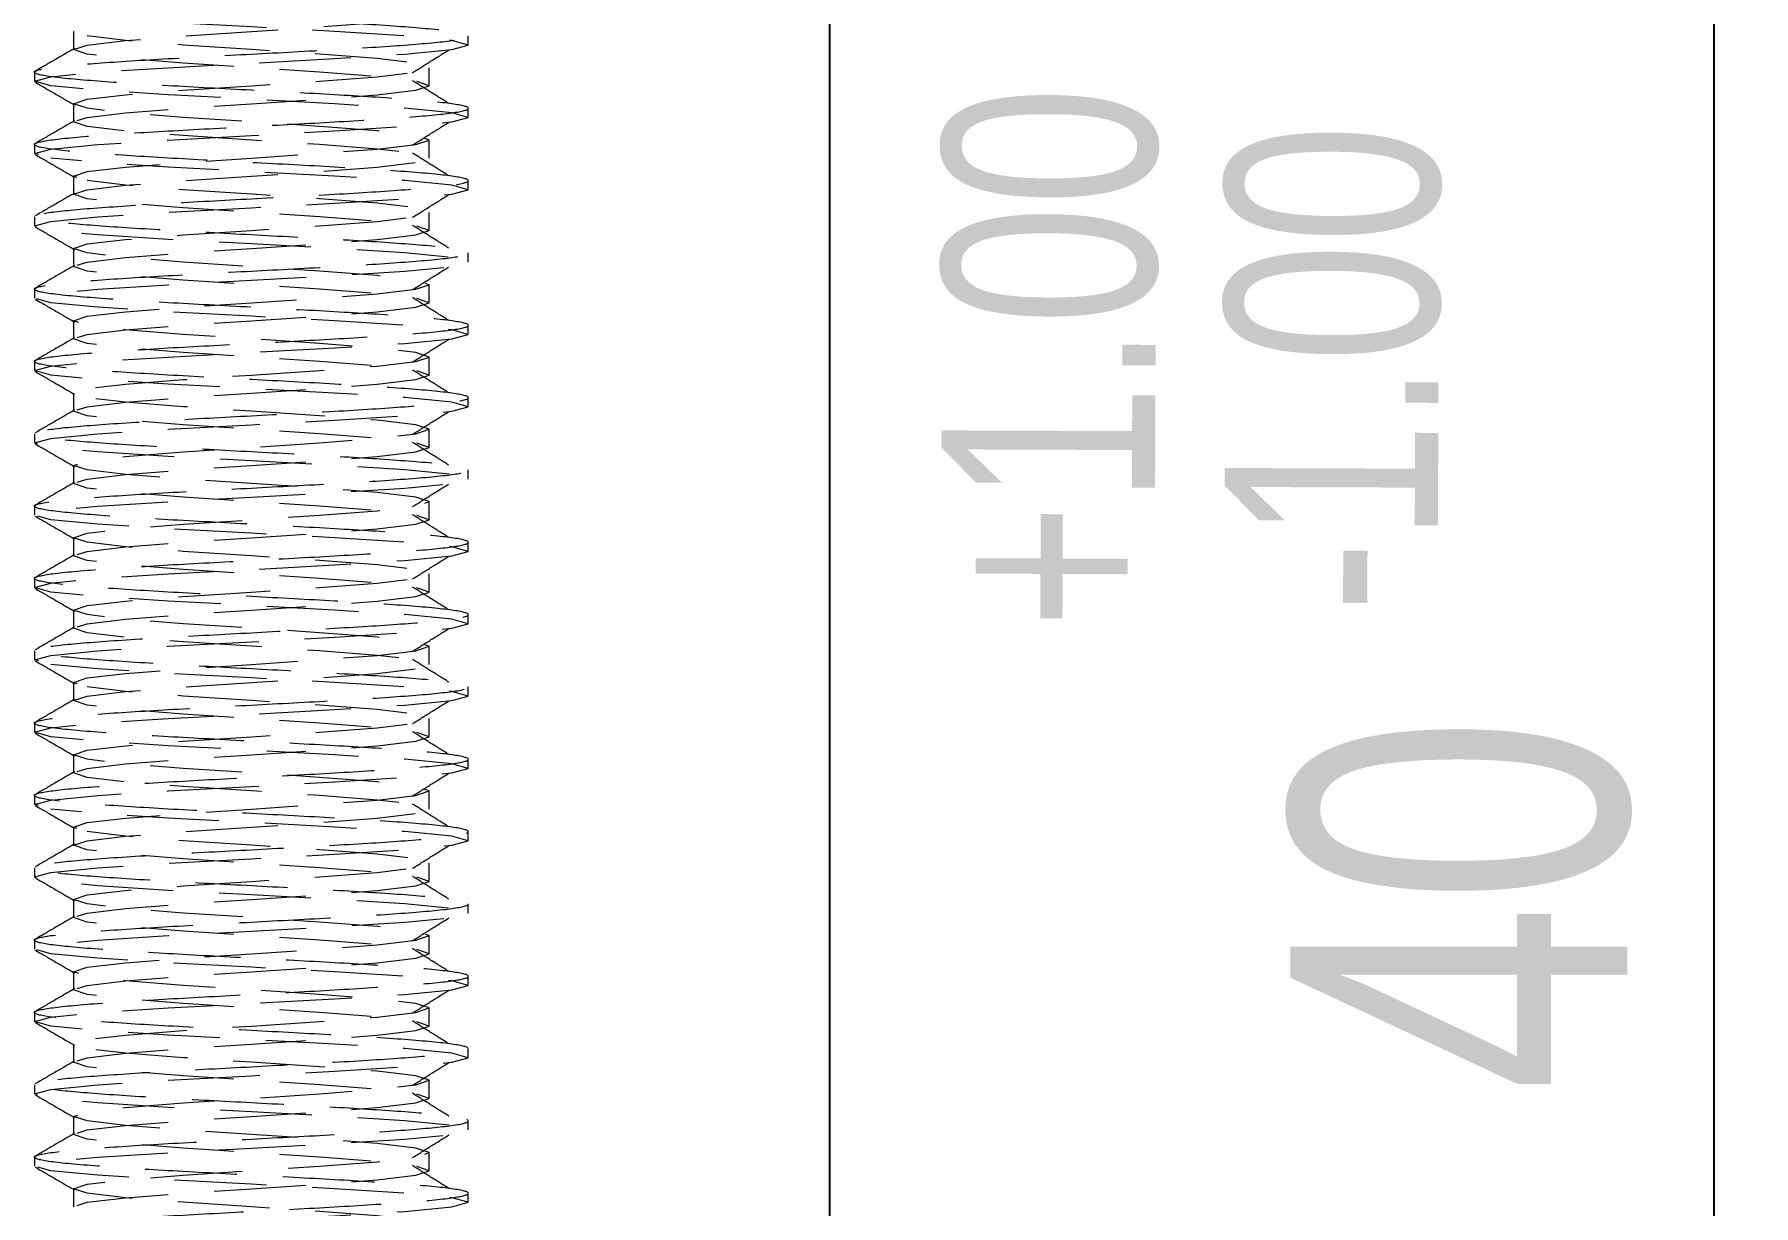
# Model space of a CAD drawing. Header units: millimetres. Extents: x 721 to 1262, y 393 to 775.
# Drawn here: x 801.47 to 825.24, y 637.15 to 653.35 of the extents above; entities that cross this region are included whole.
import ezdxf

# ---------------------------------------------------------------- set-up
doc = ezdxf.new("R2010")
doc.units = ezdxf.units.MM
doc.linetypes.add('HIDDEN', pattern=[1.905, 1.27, -0.635])
doc.styles.add('SLDTEXTSTYLE0', font='TXT', dxfattribs={"width": 0.75})
doc.dimstyles.new('SLDDIMSTYLE30', dxfattribs={"dimscale": 2.2, "dimtxt": 2.116667, "dimasz": 1.5, "dimexe": 0, "dimexo": 0.0625, "dimgap": 0.529167, "dimtad": 1, "dimdec": 0, "dimrnd": 1e-09, "dimzin": 12, "dimdsep": 46, "dimtxsty": 'SLDTEXTSTYLE0', "dimcen": 0.09, "dimadec": 0, "dimazin": 3, "dimtfac": 1, "dimtdec": 0, "dimtofl": 0, "dimtmove": 0, "dimatfit": 3, "dimfxl": 1, "dimfrac": 2, "dimtolj": 1, "dimtzin": 12, "dimarcsym": 0})

# ---------------------------------------------------------------- blocks, each defined once
blk = doc.blocks.new('*D20')
at = {"color": 0, "lineweight": -2, "transparency": 16777216}
for p, q in [((807.604, 661.324), (824.687, 661.324)), ((824.687, 658.024), (824.687, 624.624)), ((812.604, 621.324), (824.687, 621.324))]:
    blk.add_line(p, q, dxfattribs=at)
at = {"color": 0, "transparency": 16777216}
for points in [[(824.137, 658.024), (825.237, 658.024), (824.687, 661.324)], [(824.137, 624.624), (825.237, 624.624), (824.687, 621.324)]]:
    blk.add_solid(points, dxfattribs=at)
at = {"layer": 'Defpoints', "color": 0, "transparency": 16777216}
for p in [(807.466, 661.324), (812.466, 621.324), (824.687, 621.324)]:
    blk.add_point(p, dxfattribs=at)
at = {"color": 0, "transparency": 16777216, "insert": (821.194, 641.324), "char_height": 4.6567, "attachment_point": 5, "rotation": 90, "style": 'SLDTEXTSTYLE0'}
blk.add_mtext('\\A1;40', dxfattribs=at)

msp = doc.modelspace()

# ---------------------------------------------------------------- linework, layer by layer
at = {"color": 7, "linetype": 'Continuous', "lineweight": 25}
msp.add_line((812.466, 621.324), (812.466, 686.324), dxfattribs=at)
at = {"color": 7, "linetype": 'HIDDEN', "lineweight": 18}
for p, q in [((802.007, 653.386), (802.007, 653.136)), ((807.466, 653.199), (807.466, 653.324)), ((801.466, 652.824), (801.466, 652.699)), ((806.925, 652.636), (806.925, 652.886)), ((806.925, 652.636), (806.925, 652.886)), ((802.007, 652.386), (802.007, 652.136)), ((807.466, 652.199), (807.466, 652.324)), ((801.466, 651.824), (801.466, 651.699)), ((806.925, 651.636), (806.925, 651.886)), ((806.925, 651.636), (806.925, 651.886)), ((802.007, 651.386), (802.007, 651.136)), ((807.466, 651.199), (807.466, 651.324)), ((806.925, 650.636), (806.925, 650.886)), ((806.925, 650.636), (806.925, 650.886)), ((801.466, 650.824), (801.466, 650.699)), ((802.007, 650.386), (802.007, 650.136)), ((807.466, 650.199), (807.466, 650.324)), ((806.925, 649.636), (806.925, 649.886)), ((806.925, 649.636), (806.925, 649.886)), ((801.466, 649.824), (801.466, 649.699)), ((802.007, 649.386), (802.007, 649.136)), ((807.466, 649.199), (807.466, 649.324)), ((801.466, 648.824), (801.466, 648.699)), ((806.925, 648.636), (806.925, 648.886)), ((806.925, 648.636), (806.925, 648.886)), ((802.007, 648.386), (802.007, 648.136)), ((807.466, 648.199), (807.466, 648.324)), ((801.466, 647.824), (801.466, 647.699)), ((806.925, 647.636), (806.925, 647.886)), ((806.925, 647.636), (806.925, 647.886)), ((802.007, 647.386), (802.007, 647.136)), ((807.466, 647.199), (807.466, 647.324)), ((801.466, 646.824), (801.466, 646.699)), ((806.925, 646.636), (806.925, 646.886)), ((806.925, 646.636), (806.925, 646.886)), ((802.007, 646.386), (802.007, 646.136)), ((807.466, 646.199), (807.466, 646.324)), ((806.925, 645.636), (806.925, 645.886)), ((806.925, 645.636), (806.925, 645.886)), ((801.466, 645.824), (801.466, 645.699)), ((802.007, 645.386), (802.007, 645.136)), ((807.466, 645.199), (807.466, 645.324)), ((801.466, 644.824), (801.466, 644.699)), ((806.925, 644.636), (806.925, 644.886)), ((806.925, 644.636), (806.925, 644.886)), ((802.007, 644.386), (802.007, 644.136)), ((807.466, 644.199), (807.466, 644.324)), ((801.466, 643.824), (801.466, 643.699)), ((806.925, 643.636), (806.925, 643.886)), ((806.925, 643.636), (806.925, 643.886)), ((802.007, 643.386), (802.007, 643.136)), ((807.466, 643.199), (807.466, 643.324)), ((801.466, 642.824), (801.466, 642.699)), ((806.925, 642.636), (806.925, 642.886)), ((806.925, 642.636), (806.925, 642.886)), ((802.007, 642.386), (802.007, 642.136)), ((807.466, 642.199), (807.466, 642.324)), ((801.466, 641.824), (801.466, 641.699)), ((806.925, 641.636), (806.925, 641.886)), ((806.925, 641.636), (806.925, 641.886)), ((802.007, 641.386), (802.007, 641.136)), ((807.466, 641.199), (807.466, 641.324)), ((806.925, 640.636), (806.925, 640.886)), ((806.925, 640.636), (806.925, 640.886)), ((801.466, 640.824), (801.466, 640.699)), ((802.007, 640.386), (802.007, 640.136)), ((807.466, 640.199), (807.466, 640.324)), ((801.466, 639.824), (801.466, 639.699)), ((806.925, 639.636), (806.925, 639.886)), ((806.925, 639.636), (806.925, 639.886)), ((802.007, 639.386), (802.007, 639.136)), ((807.466, 639.199), (807.466, 639.324)), ((801.466, 638.824), (801.466, 638.699)), ((806.925, 638.636), (806.925, 638.886)), ((806.925, 638.636), (806.925, 638.886)), ((802.007, 638.386), (802.007, 638.136)), ((807.466, 638.199), (807.466, 638.324)), ((801.466, 637.824), (801.466, 637.699)), ((806.925, 637.636), (806.925, 637.886)), ((806.925, 637.636), (806.925, 637.886)), ((802.007, 637.386), (802.007, 637.136)), ((807.466, 637.199), (807.466, 637.324))]:
    msp.add_line(p, q, dxfattribs=at)
at = {"color": 7, "linetype": 'HIDDEN', "lineweight": 18, "flags": 128}
for points in [[(802.059, 652.154), (802.195, 652.199), (802.728, 652.261), (803.525, 652.324), (804.466, 652.386), (805.407, 652.449), (806.205, 652.511), (806.738, 652.574), (806.925, 652.636), (806.738, 652.699), (806.205, 652.761), (805.407, 652.824), (804.466, 652.886), (803.525, 652.949), (802.728, 653.011), (802.195, 653.074), (802.007, 653.136), (802.195, 653.199), (802.728, 653.261), (803.525, 653.324), (804.466, 653.386), (805.407, 653.449), (806.205, 653.511), (806.738, 653.574), (806.925, 653.636), (806.738, 653.699), (806.205, 653.761), (805.407, 653.824), (804.466, 653.886), (803.525, 653.949), (802.728, 654.011), (802.195, 654.074), (802.007, 654.136), (802.007, 654.136)], [(801.521, 651.684), (801.466, 651.699), (801.695, 651.761), (802.345, 651.824), (803.318, 651.886), (804.466, 651.949), (805.614, 652.011), (806.587, 652.074), (807.238, 652.136), (807.466, 652.199), (807.238, 652.261), (806.587, 652.324), (805.614, 652.386), (804.466, 652.449), (803.318, 652.511), (802.345, 652.574), (801.695, 652.636), (801.466, 652.699), (801.695, 652.761), (802.345, 652.824), (803.318, 652.886), (804.466, 652.949), (805.614, 653.011), (806.587, 653.074), (807.238, 653.136), (807.466, 653.199), (807.238, 653.261), (806.587, 653.324), (805.614, 653.386), (804.466, 653.449), (803.318, 653.511), (802.345, 653.574), (801.695, 653.636), (801.695, 653.636)], [(802.059, 651.369), (802.007, 651.386), (802.195, 651.449), (802.728, 651.511), (803.525, 651.574), (804.466, 651.636), (805.407, 651.699), (806.205, 651.761), (806.738, 651.824), (806.925, 651.886), (806.738, 651.949), (806.205, 652.011), (805.407, 652.074), (804.466, 652.136), (803.525, 652.199), (802.728, 652.261), (802.195, 652.324), (802.007, 652.386), (802.195, 652.449), (802.728, 652.511), (803.525, 652.574), (804.466, 652.636), (805.407, 652.699), (806.205, 652.761), (806.738, 652.824), (806.925, 652.886), (806.738, 652.949), (806.205, 653.011), (805.407, 653.074), (804.466, 653.136), (803.525, 653.199), (802.728, 653.261), (802.195, 653.324), (802.195, 653.324)], [(802.059, 650.154), (802.195, 650.199), (802.728, 650.261), (803.525, 650.324), (804.466, 650.386), (805.407, 650.449), (806.205, 650.511), (806.738, 650.574), (806.925, 650.636), (806.738, 650.699), (806.205, 650.761), (805.407, 650.824), (804.466, 650.886), (803.525, 650.949), (802.728, 651.011), (802.195, 651.074), (802.007, 651.136), (802.195, 651.199), (802.728, 651.261), (803.525, 651.324), (804.466, 651.386), (805.407, 651.449), (806.205, 651.511), (806.738, 651.574), (806.925, 651.636), (806.738, 651.699), (806.205, 651.761), (805.407, 651.824), (804.466, 651.886), (803.525, 651.949), (802.728, 652.011), (802.195, 652.074), (802.007, 652.136), (802.007, 652.136)], [(801.521, 644.684), (801.466, 644.699), (801.695, 644.761), (802.345, 644.824), (803.318, 644.886), (804.466, 644.949), (805.614, 645.011), (806.587, 645.074), (807.238, 645.136), (807.466, 645.199), (807.238, 645.261), (806.587, 645.324), (805.614, 645.386), (804.466, 645.449), (803.318, 645.511), (802.345, 645.574), (801.695, 645.636), (801.466, 645.699), (801.695, 645.761), (802.345, 645.824), (803.318, 645.886), (804.466, 645.949), (805.614, 646.011), (806.587, 646.074), (807.238, 646.136), (807.466, 646.199), (807.238, 646.261), (806.587, 646.324), (805.614, 646.386), (804.466, 646.449), (803.318, 646.511), (802.345, 646.574), (801.695, 646.636), (801.466, 646.699), (801.695, 646.761), (802.345, 646.824), (803.318, 646.886), (804.466, 646.949), (805.614, 647.011), (806.587, 647.074), (807.238, 647.136), (807.466, 647.199), (807.238, 647.261), (806.587, 647.324), (805.614, 647.386), (804.466, 647.449), (803.318, 647.511), (802.345, 647.574), (801.695, 647.636), (801.466, 647.699), (801.695, 647.761), (802.345, 647.824), (803.318, 647.886), (804.466, 647.949), (805.614, 648.011), (806.587, 648.074), (807.238, 648.136), (807.466, 648.199), (807.238, 648.261), (806.587, 648.324), (805.614, 648.386), (804.466, 648.449), (803.318, 648.511), (802.345, 648.574), (801.695, 648.636), (801.466, 648.699), (801.695, 648.761), (802.345, 648.824), (803.318, 648.886), (804.466, 648.949), (805.614, 649.011), (806.587, 649.074), (807.238, 649.136), (807.466, 649.199), (807.238, 649.261), (806.587, 649.324), (805.614, 649.386), (804.466, 649.449), (803.318, 649.511), (802.345, 649.574), (801.695, 649.636), (801.466, 649.699), (801.695, 649.761), (802.345, 649.824), (803.318, 649.886), (804.466, 649.949), (805.614, 650.011), (806.587, 650.074), (807.238, 650.136), (807.466, 650.199), (807.238, 650.261), (806.587, 650.324), (805.614, 650.386), (804.466, 650.449), (803.318, 650.511), (802.345, 650.574), (801.695, 650.636), (801.466, 650.699), (801.695, 650.761), (802.345, 650.824), (803.318, 650.886), (804.466, 650.949), (805.614, 651.011), (806.587, 651.074), (807.238, 651.136), (807.466, 651.199), (807.238, 651.261), (806.587, 651.324), (805.614, 651.386), (804.466, 651.449), (803.318, 651.511), (802.345, 651.574), (801.695, 651.636), (801.695, 651.636)], [(802.059, 644.369), (802.007, 644.386), (802.195, 644.449), (802.728, 644.511), (803.525, 644.574), (804.466, 644.636), (805.407, 644.699), (806.205, 644.761), (806.738, 644.824), (806.925, 644.886), (806.738, 644.949), (806.205, 645.011), (805.407, 645.074), (804.466, 645.136), (803.525, 645.199), (802.728, 645.261), (802.195, 645.324), (802.007, 645.386), (802.195, 645.449), (802.728, 645.511), (803.525, 645.574), (804.466, 645.636), (805.407, 645.699), (806.205, 645.761), (806.738, 645.824), (806.925, 645.886), (806.738, 645.949), (806.205, 646.011), (805.407, 646.074), (804.466, 646.136), (803.525, 646.199), (802.728, 646.261), (802.195, 646.324), (802.007, 646.386), (802.195, 646.449), (802.728, 646.511), (803.525, 646.574), (804.466, 646.636), (805.407, 646.699), (806.205, 646.761), (806.738, 646.824), (806.925, 646.886), (806.738, 646.949), (806.205, 647.011), (805.407, 647.074), (804.466, 647.136), (803.525, 647.199), (802.728, 647.261), (802.195, 647.324), (802.007, 647.386), (802.195, 647.449), (802.728, 647.511), (803.525, 647.574), (804.466, 647.636), (805.407, 647.699), (806.205, 647.761), (806.738, 647.824), (806.925, 647.886), (806.738, 647.949), (806.205, 648.011), (805.407, 648.074), (804.466, 648.136), (803.525, 648.199), (802.728, 648.261), (802.195, 648.324), (802.007, 648.386), (802.195, 648.449), (802.728, 648.511), (803.525, 648.574), (804.466, 648.636), (805.407, 648.699), (806.205, 648.761), (806.738, 648.824), (806.925, 648.886), (806.738, 648.949), (806.205, 649.011), (805.407, 649.074), (804.466, 649.136), (803.525, 649.199), (802.728, 649.261), (802.195, 649.324), (802.007, 649.386), (802.195, 649.449), (802.728, 649.511), (803.525, 649.574), (804.466, 649.636), (805.407, 649.699), (806.205, 649.761), (806.738, 649.824), (806.925, 649.886), (806.738, 649.949), (806.205, 650.011), (805.407, 650.074), (804.466, 650.136), (803.525, 650.199), (802.728, 650.261), (802.195, 650.324), (802.007, 650.386), (802.195, 650.449), (802.728, 650.511), (803.525, 650.574), (804.466, 650.636), (805.407, 650.699), (806.205, 650.761), (806.738, 650.824), (806.925, 650.886), (806.738, 650.949), (806.205, 651.011), (805.407, 651.074), (804.466, 651.136), (803.525, 651.199), (802.728, 651.261), (802.195, 651.324), (802.195, 651.324)], [(802.059, 649.154), (802.195, 649.199), (802.728, 649.261), (803.525, 649.324), (804.466, 649.386), (805.407, 649.449), (806.205, 649.511), (806.738, 649.574), (806.925, 649.636), (806.738, 649.699), (806.205, 649.761), (805.407, 649.824), (804.466, 649.886), (803.525, 649.949), (802.728, 650.011), (802.195, 650.074), (802.007, 650.136), (802.007, 650.136)], [(802.059, 648.154), (802.195, 648.199), (802.728, 648.261), (803.525, 648.324), (804.466, 648.386), (805.407, 648.449), (806.205, 648.511), (806.738, 648.574), (806.925, 648.636), (806.738, 648.699), (806.205, 648.761), (805.407, 648.824), (804.466, 648.886), (803.525, 648.949), (802.728, 649.011), (802.195, 649.074), (802.007, 649.136), (802.007, 649.136)], [(802.059, 647.154), (802.195, 647.199), (802.728, 647.261), (803.525, 647.324), (804.466, 647.386), (805.407, 647.449), (806.205, 647.511), (806.738, 647.574), (806.925, 647.636), (806.738, 647.699), (806.205, 647.761), (805.407, 647.824), (804.466, 647.886), (803.525, 647.949), (802.728, 648.011), (802.195, 648.074), (802.007, 648.136), (802.007, 648.136)], [(802.059, 646.154), (802.195, 646.199), (802.728, 646.261), (803.525, 646.324), (804.466, 646.386), (805.407, 646.449), (806.205, 646.511), (806.738, 646.574), (806.925, 646.636), (806.738, 646.699), (806.205, 646.761), (805.407, 646.824), (804.466, 646.886), (803.525, 646.949), (802.728, 647.011), (802.195, 647.074), (802.007, 647.136), (802.007, 647.136)], [(802.059, 645.154), (802.195, 645.199), (802.728, 645.261), (803.525, 645.324), (804.466, 645.386), (805.407, 645.449), (806.205, 645.511), (806.738, 645.574), (806.925, 645.636), (806.738, 645.699), (806.205, 645.761), (805.407, 645.824), (804.466, 645.886), (803.525, 645.949), (802.728, 646.011), (802.195, 646.074), (802.007, 646.136), (802.007, 646.136)], [(802.059, 643.154), (802.195, 643.199), (802.728, 643.261), (803.525, 643.324), (804.466, 643.386), (805.407, 643.449), (806.205, 643.511), (806.738, 643.574), (806.925, 643.636), (806.738, 643.699), (806.205, 643.761), (805.407, 643.824), (804.466, 643.886), (803.525, 643.949), (802.728, 644.011), (802.195, 644.074), (802.007, 644.136), (802.195, 644.199), (802.728, 644.261), (803.525, 644.324), (804.466, 644.386), (805.407, 644.449), (806.205, 644.511), (806.738, 644.574), (806.925, 644.636), (806.738, 644.699), (806.205, 644.761), (805.407, 644.824), (804.466, 644.886), (803.525, 644.949), (802.728, 645.011), (802.195, 645.074), (802.007, 645.136), (802.007, 645.136)], [(801.521, 642.684), (801.466, 642.699), (801.695, 642.761), (802.345, 642.824), (803.318, 642.886), (804.466, 642.949), (805.614, 643.011), (806.587, 643.074), (807.238, 643.136), (807.466, 643.199), (807.238, 643.261), (806.587, 643.324), (805.614, 643.386), (804.466, 643.449), (803.318, 643.511), (802.345, 643.574), (801.695, 643.636), (801.466, 643.699), (801.695, 643.761), (802.345, 643.824), (803.318, 643.886), (804.466, 643.949), (805.614, 644.011), (806.587, 644.074), (807.238, 644.136), (807.466, 644.199), (807.238, 644.261), (806.587, 644.324), (805.614, 644.386), (804.466, 644.449), (803.318, 644.511), (802.345, 644.574), (801.695, 644.636), (801.695, 644.636)], [(802.059, 642.369), (802.007, 642.386), (802.195, 642.449), (802.728, 642.511), (803.525, 642.574), (804.466, 642.636), (805.407, 642.699), (806.205, 642.761), (806.738, 642.824), (806.925, 642.886), (806.738, 642.949), (806.205, 643.011), (805.407, 643.074), (804.466, 643.136), (803.525, 643.199), (802.728, 643.261), (802.195, 643.324), (802.007, 643.386), (802.195, 643.449), (802.728, 643.511), (803.525, 643.574), (804.466, 643.636), (805.407, 643.699), (806.205, 643.761), (806.738, 643.824), (806.925, 643.886), (806.738, 643.949), (806.205, 644.011), (805.407, 644.074), (804.466, 644.136), (803.525, 644.199), (802.728, 644.261), (802.195, 644.324), (802.195, 644.324)], [(802.059, 641.154), (802.195, 641.199), (802.728, 641.261), (803.525, 641.324), (804.466, 641.386), (805.407, 641.449), (806.205, 641.511), (806.738, 641.574), (806.925, 641.636), (806.738, 641.699), (806.205, 641.761), (805.407, 641.824), (804.466, 641.886), (803.525, 641.949), (802.728, 642.011), (802.195, 642.074), (802.007, 642.136), (802.195, 642.199), (802.728, 642.261), (803.525, 642.324), (804.466, 642.386), (805.407, 642.449), (806.205, 642.511), (806.738, 642.574), (806.925, 642.636), (806.738, 642.699), (806.205, 642.761), (805.407, 642.824), (804.466, 642.886), (803.525, 642.949), (802.728, 643.011), (802.195, 643.074), (802.007, 643.136), (802.007, 643.136)], [(801.521, 635.684), (801.466, 635.699), (801.695, 635.761), (802.345, 635.824), (803.318, 635.886), (804.466, 635.949), (805.614, 636.011), (806.587, 636.074), (807.238, 636.136), (807.466, 636.199), (807.238, 636.261), (806.587, 636.324), (805.614, 636.386), (804.466, 636.449), (803.318, 636.511), (802.345, 636.574), (801.695, 636.636), (801.466, 636.699), (801.695, 636.761), (802.345, 636.824), (803.318, 636.886), (804.466, 636.949), (805.614, 637.011), (806.587, 637.074), (807.238, 637.136), (807.466, 637.199), (807.238, 637.261), (806.587, 637.324), (805.614, 637.386), (804.466, 637.449), (803.318, 637.511), (802.345, 637.574), (801.695, 637.636), (801.466, 637.699), (801.695, 637.761), (802.345, 637.824), (803.318, 637.886), (804.466, 637.949), (805.614, 638.011), (806.587, 638.074), (807.238, 638.136), (807.466, 638.199), (807.238, 638.261), (806.587, 638.324), (805.614, 638.386), (804.466, 638.449), (803.318, 638.511), (802.345, 638.574), (801.695, 638.636), (801.466, 638.699), (801.695, 638.761), (802.345, 638.824), (803.318, 638.886), (804.466, 638.949), (805.614, 639.011), (806.587, 639.074), (807.238, 639.136), (807.466, 639.199), (807.238, 639.261), (806.587, 639.324), (805.614, 639.386), (804.466, 639.449), (803.318, 639.511), (802.345, 639.574), (801.695, 639.636), (801.466, 639.699), (801.695, 639.761), (802.345, 639.824), (803.318, 639.886), (804.466, 639.949), (805.614, 640.011), (806.587, 640.074), (807.238, 640.136), (807.466, 640.199), (807.238, 640.261), (806.587, 640.324), (805.614, 640.386), (804.466, 640.449), (803.318, 640.511), (802.345, 640.574), (801.695, 640.636), (801.466, 640.699), (801.695, 640.761), (802.345, 640.824), (803.318, 640.886), (804.466, 640.949), (805.614, 641.011), (806.587, 641.074), (807.238, 641.136), (807.466, 641.199), (807.238, 641.261), (806.587, 641.324), (805.614, 641.386), (804.466, 641.449), (803.318, 641.511), (802.345, 641.574), (801.695, 641.636), (801.466, 641.699), (801.695, 641.761), (802.345, 641.824), (803.318, 641.886), (804.466, 641.949), (805.614, 642.011), (806.587, 642.074), (807.238, 642.136), (807.466, 642.199), (807.238, 642.261), (806.587, 642.324), (805.614, 642.386), (804.466, 642.449), (803.318, 642.511), (802.345, 642.574), (801.695, 642.636), (801.695, 642.636)], [(802.059, 635.369), (802.007, 635.386), (802.195, 635.449), (802.728, 635.511), (803.525, 635.574), (804.466, 635.636), (805.407, 635.699), (806.205, 635.761), (806.738, 635.824), (806.925, 635.886), (806.738, 635.949), (806.205, 636.011), (805.407, 636.074), (804.466, 636.136), (803.525, 636.199), (802.728, 636.261), (802.195, 636.324), (802.007, 636.386), (802.195, 636.449), (802.728, 636.511), (803.525, 636.574), (804.466, 636.636), (805.407, 636.699), (806.205, 636.761), (806.738, 636.824), (806.925, 636.886), (806.738, 636.949), (806.205, 637.011), (805.407, 637.074), (804.466, 637.136), (803.525, 637.199), (802.728, 637.261), (802.195, 637.324), (802.007, 637.386), (802.195, 637.449), (802.728, 637.511), (803.525, 637.574), (804.466, 637.636), (805.407, 637.699), (806.205, 637.761), (806.738, 637.824), (806.925, 637.886), (806.738, 637.949), (806.205, 638.011), (805.407, 638.074), (804.466, 638.136), (803.525, 638.199), (802.728, 638.261), (802.195, 638.324), (802.007, 638.386), (802.195, 638.449), (802.728, 638.511), (803.525, 638.574), (804.466, 638.636), (805.407, 638.699), (806.205, 638.761), (806.738, 638.824), (806.925, 638.886), (806.738, 638.949), (806.205, 639.011), (805.407, 639.074), (804.466, 639.136), (803.525, 639.199), (802.728, 639.261), (802.195, 639.324), (802.007, 639.386), (802.195, 639.449), (802.728, 639.511), (803.525, 639.574), (804.466, 639.636), (805.407, 639.699), (806.205, 639.761), (806.738, 639.824), (806.925, 639.886), (806.738, 639.949), (806.205, 640.011), (805.407, 640.074), (804.466, 640.136), (803.525, 640.199), (802.728, 640.261), (802.195, 640.324), (802.007, 640.386), (802.195, 640.449), (802.728, 640.511), (803.525, 640.574), (804.466, 640.636), (805.407, 640.699), (806.205, 640.761), (806.738, 640.824), (806.925, 640.886), (806.738, 640.949), (806.205, 641.011), (805.407, 641.074), (804.466, 641.136), (803.525, 641.199), (802.728, 641.261), (802.195, 641.324), (802.007, 641.386), (802.195, 641.449), (802.728, 641.511), (803.525, 641.574), (804.466, 641.636), (805.407, 641.699), (806.205, 641.761), (806.738, 641.824), (806.925, 641.886), (806.738, 641.949), (806.205, 642.011), (805.407, 642.074), (804.466, 642.136), (803.525, 642.199), (802.728, 642.261), (802.195, 642.324), (802.195, 642.324)], [(802.059, 640.154), (802.195, 640.199), (802.728, 640.261), (803.525, 640.324), (804.466, 640.386), (805.407, 640.449), (806.205, 640.511), (806.738, 640.574), (806.925, 640.636), (806.738, 640.699), (806.205, 640.761), (805.407, 640.824), (804.466, 640.886), (803.525, 640.949), (802.728, 641.011), (802.195, 641.074), (802.007, 641.136), (802.007, 641.136)], [(802.059, 639.154), (802.195, 639.199), (802.728, 639.261), (803.525, 639.324), (804.466, 639.386), (805.407, 639.449), (806.205, 639.511), (806.738, 639.574), (806.925, 639.636), (806.738, 639.699), (806.205, 639.761), (805.407, 639.824), (804.466, 639.886), (803.525, 639.949), (802.728, 640.011), (802.195, 640.074), (802.007, 640.136), (802.007, 640.136)], [(802.059, 638.154), (802.195, 638.199), (802.728, 638.261), (803.525, 638.324), (804.466, 638.386), (805.407, 638.449), (806.205, 638.511), (806.738, 638.574), (806.925, 638.636), (806.738, 638.699), (806.205, 638.761), (805.407, 638.824), (804.466, 638.886), (803.525, 638.949), (802.728, 639.011), (802.195, 639.074), (802.007, 639.136), (802.007, 639.136)], [(802.059, 637.154), (802.195, 637.199), (802.728, 637.261), (803.525, 637.324), (804.466, 637.386), (805.407, 637.449), (806.205, 637.511), (806.738, 637.574), (806.925, 637.636), (806.738, 637.699), (806.205, 637.761), (805.407, 637.824), (804.466, 637.886), (803.525, 637.949), (802.728, 638.011), (802.195, 638.074), (802.007, 638.136), (802.007, 638.136)]]:
    msp.add_lwpolyline(points, dxfattribs=at)
at = {"color": 7, "linetype": 'HIDDEN', "lineweight": 18}
for points, knots in [([(807.178, 621.392), (807.003, 621.411), (806.634, 621.451), (805.638, 621.511), (804.468, 621.574), (803.288, 621.636), (802.29, 621.699), (801.622, 621.761), (801.388, 621.824), (801.622, 621.886), (802.29, 621.949), (803.288, 622.011), (804.466, 622.074), (805.644, 622.136), (806.643, 622.199), (807.31, 622.261), (807.544, 622.324), (807.31, 622.386), (806.643, 622.449), (805.644, 622.511), (804.466, 622.574), (803.288, 622.636), (802.29, 622.699), (801.622, 622.761), (801.388, 622.824), (801.622, 622.886), (802.29, 622.949), (803.288, 623.011), (804.466, 623.074), (805.644, 623.136), (806.643, 623.199), (807.31, 623.261), (807.544, 623.324), (807.31, 623.386), (806.643, 623.449), (805.644, 623.511), (804.466, 623.574), (803.288, 623.636), (802.29, 623.699), (801.622, 623.761), (801.388, 623.824), (801.622, 623.886), (802.29, 623.949), (803.288, 624.011), (804.466, 624.074), (805.644, 624.136), (806.643, 624.199), (807.31, 624.261), (807.544, 624.324), (807.31, 624.386), (806.643, 624.449), (805.644, 624.511), (804.466, 624.574), (803.288, 624.636), (802.29, 624.699), (801.622, 624.761), (801.388, 624.824), (801.622, 624.886), (802.29, 624.949), (803.288, 625.011), (804.466, 625.074), (805.644, 625.136), (806.643, 625.199), (807.31, 625.261), (807.544, 625.324), (807.31, 625.386), (806.643, 625.449), (805.644, 625.511), (804.466, 625.574), (803.288, 625.636), (802.29, 625.699), (801.622, 625.761), (801.388, 625.824), (801.622, 625.886), (802.29, 625.949), (803.288, 626.011), (804.466, 626.074), (805.644, 626.136), (806.643, 626.199), (807.31, 626.261), (807.544, 626.324), (807.31, 626.386), (806.643, 626.449), (805.644, 626.511), (804.466, 626.574), (803.288, 626.636), (802.29, 626.699), (801.622, 626.761), (801.388, 626.824), (801.622, 626.886), (802.29, 626.949), (803.288, 627.011), (804.466, 627.074), (805.644, 627.136), (806.643, 627.199), (807.31, 627.261), (807.544, 627.324), (807.31, 627.386), (806.643, 627.449), (805.644, 627.511), (804.466, 627.574), (803.288, 627.636), (802.29, 627.699), (801.622, 627.761), (801.388, 627.824), (801.622, 627.886), (802.29, 627.949), (803.288, 628.011), (804.466, 628.074), (805.644, 628.136), (806.643, 628.199), (807.31, 628.261), (807.544, 628.324), (807.31, 628.386), (806.643, 628.449), (805.644, 628.511), (804.466, 628.574), (803.288, 628.636), (802.29, 628.699), (801.622, 628.761), (801.388, 628.824), (801.622, 628.886), (802.29, 628.949), (803.288, 629.011), (804.466, 629.074), (805.644, 629.136), (806.643, 629.199), (807.31, 629.261), (807.544, 629.324), (807.31, 629.386), (806.643, 629.449), (805.644, 629.511), (804.466, 629.574), (803.288, 629.636), (802.29, 629.699), (801.622, 629.761), (801.388, 629.824), (801.622, 629.886), (802.29, 629.949), (803.288, 630.011), (804.466, 630.074), (805.644, 630.136), (806.643, 630.199), (807.31, 630.261), (807.544, 630.324), (807.31, 630.386), (806.643, 630.449), (805.644, 630.511), (804.466, 630.574), (803.288, 630.636), (802.29, 630.699), (801.622, 630.761), (801.388, 630.824), (801.622, 630.886), (802.29, 630.949), (803.288, 631.011), (804.466, 631.074), (805.644, 631.136), (806.643, 631.199), (807.31, 631.261), (807.544, 631.324), (807.31, 631.386), (806.643, 631.449), (805.644, 631.511), (804.466, 631.574), (803.288, 631.636), (802.29, 631.699), (801.622, 631.761), (801.388, 631.824), (801.622, 631.886), (802.29, 631.949), (803.288, 632.011), (804.466, 632.074), (805.644, 632.136), (806.643, 632.199), (807.31, 632.261), (807.544, 632.324), (807.31, 632.386), (806.643, 632.449), (805.644, 632.511), (804.466, 632.574), (803.288, 632.636), (802.29, 632.699), (801.622, 632.761), (801.388, 632.824), (801.622, 632.886), (802.29, 632.949), (803.288, 633.011), (804.466, 633.074), (805.644, 633.136), (806.643, 633.199), (807.31, 633.261), (807.544, 633.324), (807.31, 633.386), (806.643, 633.449), (805.644, 633.511), (804.466, 633.574), (803.288, 633.636), (802.29, 633.699), (801.622, 633.761), (801.388, 633.824), (801.622, 633.886), (802.29, 633.949), (803.288, 634.011), (804.466, 634.074), (805.644, 634.136), (806.643, 634.199), (807.31, 634.261), (807.544, 634.324), (807.31, 634.386), (806.643, 634.449), (805.644, 634.511), (804.466, 634.574), (803.288, 634.636), (802.29, 634.699), (801.622, 634.761), (801.388, 634.824), (801.622, 634.886), (802.29, 634.949), (803.288, 635.011), (804.466, 635.074), (805.644, 635.136), (806.643, 635.199), (807.31, 635.261), (807.544, 635.324), (807.31, 635.386), (806.643, 635.449), (805.644, 635.511), (804.466, 635.574), (803.288, 635.636), (802.29, 635.699), (801.622, 635.761), (801.388, 635.824), (801.622, 635.886), (802.29, 635.949), (803.288, 636.011), (804.466, 636.074), (805.644, 636.136), (806.643, 636.199), (807.31, 636.261), (807.544, 636.324), (807.31, 636.386), (806.643, 636.449), (805.644, 636.511), (804.466, 636.574), (803.288, 636.636), (802.29, 636.699), (801.622, 636.761), (801.388, 636.824), (801.622, 636.886), (802.29, 636.949), (803.288, 637.011), (804.466, 637.074), (805.644, 637.136), (806.643, 637.199), (807.31, 637.261), (807.544, 637.324), (807.31, 637.386), (806.643, 637.449), (805.644, 637.511), (804.466, 637.574), (803.288, 637.636), (802.29, 637.699), (801.622, 637.761), (801.388, 637.824), (801.622, 637.886), (802.29, 637.949), (803.288, 638.011), (804.466, 638.074), (805.644, 638.136), (806.643, 638.199), (807.31, 638.261), (807.544, 638.324), (807.31, 638.386), (806.643, 638.449), (805.644, 638.511), (804.466, 638.574), (803.288, 638.636), (802.29, 638.699), (801.622, 638.761), (801.388, 638.824), (801.622, 638.886), (802.29, 638.949), (803.288, 639.011), (804.466, 639.074), (805.644, 639.136), (806.643, 639.199), (807.31, 639.261), (807.544, 639.324), (807.31, 639.386), (806.643, 639.449), (805.644, 639.511), (804.466, 639.574), (803.288, 639.636), (802.29, 639.699), (801.622, 639.761), (801.388, 639.824), (801.622, 639.886), (802.29, 639.949), (803.288, 640.011), (804.466, 640.074), (805.644, 640.136), (806.643, 640.199), (807.31, 640.261), (807.544, 640.324), (807.31, 640.386), (806.643, 640.449), (805.644, 640.511), (804.466, 640.574), (803.288, 640.636), (802.29, 640.699), (801.622, 640.761), (801.388, 640.824), (801.622, 640.886), (802.29, 640.949), (803.288, 641.011), (804.466, 641.074), (805.644, 641.136), (806.643, 641.199), (807.31, 641.261), (807.544, 641.324), (807.31, 641.386), (806.643, 641.449), (805.644, 641.511), (804.466, 641.574), (803.288, 641.636), (802.29, 641.699), (801.622, 641.761), (801.388, 641.824), (801.622, 641.886), (802.29, 641.949), (803.288, 642.011), (804.466, 642.074), (805.644, 642.136), (806.643, 642.199), (807.31, 642.261), (807.544, 642.324), (807.31, 642.386), (806.643, 642.449), (805.644, 642.511), (804.466, 642.574), (803.288, 642.636), (802.29, 642.699), (801.622, 642.761), (801.388, 642.824), (801.622, 642.886), (802.29, 642.949), (803.288, 643.011), (804.466, 643.074), (805.644, 643.136), (806.643, 643.199), (807.31, 643.261), (807.544, 643.324), (807.31, 643.386), (806.643, 643.449), (805.644, 643.511), (804.466, 643.574), (803.288, 643.636), (802.29, 643.699), (801.622, 643.761), (801.388, 643.824), (801.622, 643.886), (802.29, 643.949), (803.288, 644.011), (804.466, 644.074), (805.644, 644.136), (806.643, 644.199), (807.31, 644.261), (807.544, 644.324), (807.31, 644.386), (806.643, 644.449), (805.644, 644.511), (804.466, 644.574), (803.288, 644.636), (802.29, 644.699), (801.622, 644.761), (801.388, 644.824), (801.622, 644.886), (802.29, 644.949), (803.288, 645.011), (804.466, 645.074), (805.644, 645.136), (806.643, 645.199), (807.31, 645.261), (807.544, 645.324), (807.31, 645.386), (806.643, 645.449), (805.644, 645.511), (804.466, 645.574), (803.288, 645.636), (802.29, 645.699), (801.622, 645.761), (801.388, 645.824), (801.622, 645.886), (802.29, 645.949), (803.288, 646.011), (804.466, 646.074), (805.644, 646.136), (806.643, 646.199), (807.31, 646.261), (807.544, 646.324), (807.31, 646.386), (806.643, 646.449), (805.644, 646.511), (804.466, 646.574), (803.288, 646.636), (802.29, 646.699), (801.622, 646.761), (801.388, 646.824), (801.622, 646.886), (802.29, 646.949), (803.288, 647.011), (804.466, 647.074), (805.644, 647.136), (806.643, 647.199), (807.31, 647.261), (807.544, 647.324), (807.31, 647.386), (806.643, 647.449), (805.644, 647.511), (804.466, 647.574), (803.288, 647.636), (802.29, 647.699), (801.622, 647.761), (801.388, 647.824), (801.622, 647.886), (802.29, 647.949), (803.288, 648.011), (804.466, 648.074), (805.644, 648.136), (806.643, 648.199), (807.31, 648.261), (807.544, 648.324), (807.31, 648.386), (806.643, 648.449), (805.644, 648.511), (804.466, 648.574), (803.288, 648.636), (802.29, 648.699), (801.622, 648.761), (801.388, 648.824), (801.622, 648.886), (802.29, 648.949), (803.288, 649.011), (804.466, 649.074), (805.644, 649.136), (806.643, 649.199), (807.31, 649.261), (807.544, 649.324), (807.31, 649.386), (806.643, 649.449), (805.644, 649.511), (804.466, 649.574), (803.288, 649.636), (802.29, 649.699), (801.622, 649.761), (801.388, 649.824), (801.622, 649.886), (802.29, 649.949), (803.288, 650.011), (804.466, 650.074), (805.644, 650.136), (806.643, 650.199), (807.31, 650.261), (807.544, 650.324), (807.31, 650.386), (806.643, 650.449), (805.644, 650.511), (804.466, 650.574), (803.288, 650.636), (802.29, 650.699), (801.622, 650.761), (801.388, 650.824), (801.622, 650.886), (802.29, 650.949), (803.288, 651.011), (804.466, 651.074), (805.644, 651.136), (806.643, 651.199), (807.31, 651.261), (807.544, 651.324), (807.31, 651.386), (806.643, 651.449), (805.644, 651.511), (804.466, 651.574), (803.288, 651.636), (802.29, 651.699), (801.622, 651.761), (801.388, 651.824), (801.622, 651.886), (802.29, 651.949), (803.288, 652.011), (804.466, 652.074), (805.644, 652.136), (806.643, 652.199), (807.31, 652.261), (807.544, 652.324), (807.31, 652.386), (806.643, 652.449), (805.644, 652.511), (804.466, 652.574), (803.288, 652.636), (802.29, 652.699), (801.622, 652.761), (801.388, 652.824), (801.622, 652.886), (802.29, 652.949), (803.288, 653.011), (804.466, 653.074), (805.644, 653.136), (806.643, 653.199), (807.31, 653.261), (807.544, 653.324), (807.31, 653.386), (806.643, 653.449), (805.644, 653.511), (804.466, 653.574), (803.288, 653.636), (802.29, 653.699), (801.622, 653.761), (801.388, 653.824), (801.622, 653.886), (802.29, 653.949), (803.288, 654.011), (804.466, 654.074), (805.644, 654.136), (806.643, 654.199), (807.31, 654.261), (807.544, 654.324), (807.31, 654.386), (806.643, 654.449), (805.644, 654.511), (804.466, 654.574), (803.288, 654.636), (802.29, 654.699), (801.622, 654.761), (801.388, 654.824), (801.622, 654.886), (802.29, 654.949), (803.288, 655.011), (804.466, 655.074), (805.644, 655.136), (806.643, 655.199), (807.31, 655.261), (807.544, 655.324), (807.31, 655.386), (806.643, 655.449), (805.644, 655.511), (804.466, 655.574), (803.288, 655.636), (802.29, 655.699), (801.622, 655.761), (801.388, 655.824), (801.622, 655.886), (802.29, 655.949), (803.288, 656.012), (804.466, 656.071), (805.645, 656.146), (806.64, 656.164), (807.321, 656.391), (807.495, 655.865), (807.468, 658.108), (807.393, 655.954), (806.638, 656.551), (805.645, 656.484), (804.466, 656.581), (803.288, 656.634), (802.29, 656.699), (801.622, 656.761), (801.388, 656.824), (801.622, 656.886), (802.29, 656.949), (803.288, 657.011), (804.466, 657.074), (805.646, 657.136), (806.637, 657.199), (807.331, 657.261), (807.421, 657.303), (807.466, 657.324)], [0, 0, 0, 0, 0.001576, 0.003312, 0.005048, 0.006784, 0.00852, 0.010256, 0.011992, 0.013728, 0.015464, 0.0172, 0.018936, 0.020672, 0.022408, 0.024144, 0.02588, 0.027616, 0.029352, 0.031088, 0.032824, 0.03456, 0.036296, 0.038032, 0.039768, 0.041504, 0.04324, 0.044976, 0.046712, 0.048448, 0.050184, 0.05192, 0.053656, 0.055392, 0.057128, 0.058864, 0.0606, 0.062336, 0.064072, 0.065808, 0.067544, 0.06928, 0.071016, 0.072752, 0.074488, 0.076224, 0.07796, 0.079696, 0.081432, 0.083168, 0.084904, 0.08664, 0.088376, 0.090112, 0.091848, 0.093583, 0.095319, 0.097055, 0.098791, 0.100527, 0.102263, 0.103999, 0.105735, 0.107471, 0.109207, 0.110943, 0.112679, 0.114415, 0.116151, 0.117887, 0.119623, 0.121359, 0.123095, 0.124831, 0.126567, 0.128303, 0.130039, 0.131775, 0.133511, 0.135247, 0.136983, 0.138719, 0.140455, 0.142191, 0.143927, 0.145663, 0.147399, 0.149135, 0.150871, 0.152607, 0.154343, 0.156079, 0.157815, 0.159551, 0.161287, 0.163023, 0.164759, 0.166495, 0.168231, 0.169967, 0.171703, 0.173439, 0.175175, 0.176911, 0.178647, 0.180383, 0.182119, 0.183855, 0.185591, 0.187327, 0.189063, 0.190799, 0.192535, 0.194271, 0.196007, 0.197743, 0.199479, 0.201215, 0.202951, 0.204687, 0.206423, 0.208159, 0.209895, 0.211631, 0.213367, 0.215103, 0.216839, 0.218575, 0.220311, 0.222047, 0.223783, 0.225519, 0.227255, 0.228991, 0.230727, 0.232463, 0.234199, 0.235935, 0.237671, 0.239407, 0.241143, 0.242879, 0.244615, 0.246351, 0.248087, 0.249823, 0.251559, 0.253295, 0.255031, 0.256767, 0.258503, 0.260238, 0.261974, 0.26371, 0.265446, 0.267182, 0.268918, 0.270654, 0.27239, 0.274126, 0.275862, 0.277598, 0.279334, 0.28107, 0.282806, 0.284542, 0.286278, 0.288014, 0.28975, 0.291486, 0.293222, 0.294958, 0.296694, 0.29843, 0.300166, 0.301902, 0.303638, 0.305374, 0.30711, 0.308846, 0.310582, 0.312318, 0.314054, 0.31579, 0.317526, 0.319262, 0.320998, 0.322734, 0.32447, 0.326206, 0.327942, 0.329678, 0.331414, 0.33315, 0.334886, 0.336622, 0.338358, 0.340094, 0.34183, 0.343566, 0.345302, 0.347038, 0.348774, 0.35051, 0.352246, 0.353982, 0.355718, 0.357454, 0.35919, 0.360926, 0.362662, 0.364398, 0.366134, 0.36787, 0.369606, 0.371342, 0.373078, 0.374814, 0.37655, 0.378286, 0.380022, 0.381758, 0.383494, 0.38523, 0.386966, 0.388702, 0.390438, 0.392174, 0.39391, 0.395646, 0.397382, 0.399118, 0.400854, 0.40259, 0.404326, 0.406062, 0.407798, 0.409534, 0.41127, 0.413006, 0.414742, 0.416478, 0.418214, 0.41995, 0.421686, 0.423422, 0.425158, 0.426893, 0.428629, 0.430365, 0.432101, 0.433837, 0.435573, 0.437309, 0.439045, 0.440781, 0.442517, 0.444253, 0.445989, 0.447725, 0.449461, 0.451197, 0.452933, 0.454669, 0.456405, 0.458141, 0.459877, 0.461613, 0.463349, 0.465085, 0.466821, 0.468557, 0.470293, 0.472029, 0.473765, 0.475501, 0.477237, 0.478973, 0.480709, 0.482445, 0.484181, 0.485917, 0.487653, 0.489389, 0.491125, 0.492861, 0.494597, 0.496333, 0.498069, 0.499805, 0.501541, 0.503277, 0.505013, 0.506749, 0.508485, 0.510221, 0.511957, 0.513693, 0.515429, 0.517165, 0.518901, 0.520637, 0.522373, 0.524109, 0.525845, 0.527581, 0.529317, 0.531053, 0.532789, 0.534525, 0.536261, 0.537997, 0.539733, 0.541469, 0.543205, 0.544941, 0.546677, 0.548413, 0.550149, 0.551885, 0.553621, 0.555357, 0.557093, 0.558829, 0.560565, 0.562301, 0.564037, 0.565773, 0.567509, 0.569245, 0.570981, 0.572717, 0.574453, 0.576189, 0.577925, 0.579661, 0.581397, 0.583133, 0.584869, 0.586605, 0.588341, 0.590077, 0.591813, 0.593548, 0.595284, 0.59702, 0.598756, 0.600492, 0.602228, 0.603964, 0.6057, 0.607436, 0.609172, 0.610908, 0.612644, 0.61438, 0.616116, 0.617852, 0.619588, 0.621324, 0.62306, 0.624796, 0.626532, 0.628268, 0.630004, 0.63174, 0.633476, 0.635212, 0.636948, 0.638684, 0.64042, 0.642156, 0.643892, 0.645628, 0.647364, 0.6491, 0.650836, 0.652572, 0.654308, 0.656044, 0.65778, 0.659516, 0.661252, 0.662988, 0.664724, 0.66646, 0.668196, 0.669932, 0.671668, 0.673404, 0.67514, 0.676876, 0.678612, 0.680348, 0.682084, 0.68382, 0.685556, 0.687292, 0.689028, 0.690764, 0.6925, 0.694236, 0.695972, 0.697708, 0.699444, 0.70118, 0.702916, 0.704652, 0.706388, 0.708124, 0.70986, 0.711596, 0.713332, 0.715068, 0.716804, 0.71854, 0.720276, 0.722012, 0.723748, 0.725484, 0.72722, 0.728956, 0.730692, 0.732428, 0.734164, 0.7359, 0.737636, 0.739372, 0.741108, 0.742844, 0.74458, 0.746316, 0.748052, 0.749788, 0.751524, 0.75326, 0.754996, 0.756732, 0.758467, 0.760203, 0.761939, 0.763675, 0.765411, 0.767147, 0.768883, 0.770619, 0.772355, 0.774091, 0.775827, 0.777563, 0.779299, 0.781035, 0.782771, 0.784507, 0.786243, 0.787979, 0.789715, 0.791451, 0.793187, 0.794923, 0.796659, 0.798395, 0.800131, 0.801867, 0.803603, 0.805339, 0.807075, 0.808811, 0.810547, 0.812283, 0.814019, 0.815755, 0.817491, 0.819227, 0.820963, 0.822699, 0.824435, 0.826171, 0.827907, 0.829643, 0.831379, 0.833115, 0.834851, 0.836587, 0.838323, 0.840059, 0.841795, 0.843531, 0.845267, 0.847003, 0.848739, 0.850475, 0.852211, 0.853947, 0.855683, 0.857419, 0.859155, 0.860891, 0.862627, 0.864363, 0.866099, 0.867835, 0.869571, 0.871307, 0.873043, 0.874779, 0.876515, 0.878251, 0.879987, 0.881723, 0.883459, 0.885195, 0.886931, 0.888667, 0.890403, 0.892139, 0.893875, 0.895611, 0.897347, 0.899083, 0.900819, 0.902555, 0.904291, 0.906027, 0.907763, 0.909499, 0.911235, 0.912971, 0.914707, 0.916443, 0.918179, 0.919915, 0.921651, 0.923387, 0.925122, 0.926858, 0.928594, 0.93033, 0.932066, 0.933802, 0.935538, 0.937274, 0.93901, 0.940746, 0.942482, 0.944218, 0.945954, 0.94769, 0.949426, 0.951162, 0.952898, 0.954634, 0.95637, 0.958106, 0.959842, 0.961578, 0.963314, 0.96505, 0.966786, 0.968522, 0.970258, 0.971739, 0.97396, 0.975696, 0.977432, 0.979168, 0.980904, 0.98264, 0.984376, 0.986112, 0.987848, 0.989584, 0.99132, 0.993056, 0.994792, 0.996528, 0.998264, 1, 1, 1, 1]), ([(802.023, 653.154), (801.932, 653.101), (801.751, 652.996), (801.57, 652.891), (801.479, 652.838)], [0, 0, 0, 0, 0.499816, 1, 1, 1, 1]), ([(806.695, 652.817), (806.778, 652.869), (806.945, 652.974), (807.112, 653.078), (807.195, 653.13)], [0, 0, 0, 0, 0.499971, 1, 1, 1, 1]), ([(801.479, 652.684), (801.57, 652.632), (801.751, 652.527), (801.932, 652.421), (802.023, 652.369)], [0, 0, 0, 0, 0.500184, 1, 1, 1, 1]), ([(807.195, 652.392), (807.112, 652.444), (806.945, 652.549), (806.778, 652.653), (806.695, 652.706)], [0, 0, 0, 0, 0.500029, 1, 1, 1, 1]), ([(802.023, 652.154), (801.932, 652.101), (801.751, 651.996), (801.57, 651.891), (801.479, 651.838)], [0, 0, 0, 0, 0.499816, 1, 1, 1, 1]), ([(806.695, 651.817), (806.778, 651.869), (806.945, 651.974), (807.112, 652.078), (807.195, 652.13)], [0, 0, 0, 0, 0.499971, 1, 1, 1, 1]), ([(801.479, 651.684), (801.57, 651.632), (801.751, 651.527), (801.932, 651.421), (802.023, 651.369)], [0, 0, 0, 0, 0.500184, 1, 1, 1, 1]), ([(807.195, 651.392), (807.112, 651.444), (806.945, 651.549), (806.778, 651.653), (806.695, 651.706)], [0, 0, 0, 0, 0.5000288, 1, 1, 1, 1]), ([(802.023, 651.154), (801.932, 651.101), (801.751, 650.996), (801.57, 650.891), (801.479, 650.838)], [0, 0, 0, 0, 0.499816, 1, 1, 1, 1]), ([(806.695, 650.817), (806.778, 650.869), (806.945, 650.974), (807.112, 651.078), (807.195, 651.13)], [0, 0, 0, 0, 0.499971, 1, 1, 1, 1]), ([(801.479, 650.684), (801.57, 650.632), (801.751, 650.527), (801.932, 650.421), (802.023, 650.369)], [0, 0, 0, 0, 0.500184, 1, 1, 1, 1]), ([(807.195, 650.392), (807.112, 650.444), (806.945, 650.549), (806.778, 650.653), (806.695, 650.706)], [0, 0, 0, 0, 0.500029, 1, 1, 1, 1]), ([(802.023, 650.154), (801.932, 650.101), (801.751, 649.996), (801.57, 649.891), (801.479, 649.838)], [0, 0, 0, 0, 0.499816, 1, 1, 1, 1]), ([(806.695, 649.817), (806.778, 649.869), (806.945, 649.974), (807.112, 650.078), (807.195, 650.13)], [0, 0, 0, 0, 0.499971, 1, 1, 1, 1]), ([(801.479, 649.684), (801.57, 649.632), (801.751, 649.527), (801.932, 649.421), (802.023, 649.369)], [0, 0, 0, 0, 0.5001841, 1, 1, 1, 1]), ([(807.195, 649.392), (807.112, 649.444), (806.945, 649.549), (806.778, 649.653), (806.695, 649.706)], [0, 0, 0, 0, 0.500029, 1, 1, 1, 1]), ([(802.023, 649.154), (801.932, 649.101), (801.751, 648.996), (801.57, 648.891), (801.479, 648.838)], [0, 0, 0, 0, 0.4998159, 1, 1, 1, 1]), ([(806.695, 648.817), (806.778, 648.869), (806.945, 648.974), (807.112, 649.078), (807.195, 649.13)], [0, 0, 0, 0, 0.499971, 1, 1, 1, 1]), ([(807.195, 648.392), (807.112, 648.444), (806.945, 648.549), (806.778, 648.653), (806.695, 648.706)], [0, 0, 0, 0, 0.500029, 1, 1, 1, 1]), ([(801.479, 648.684), (801.57, 648.632), (801.751, 648.527), (801.932, 648.421), (802.023, 648.369)], [0, 0, 0, 0, 0.500184, 1, 1, 1, 1]), ([(802.023, 648.154), (801.932, 648.101), (801.751, 647.996), (801.57, 647.891), (801.479, 647.838)], [0, 0, 0, 0, 0.499816, 1, 1, 1, 1]), ([(806.695, 647.817), (806.778, 647.869), (806.945, 647.974), (807.112, 648.078), (807.195, 648.13)], [0, 0, 0, 0, 0.499971, 1, 1, 1, 1]), ([(801.479, 647.684), (801.57, 647.632), (801.751, 647.527), (801.932, 647.421), (802.023, 647.369)], [0, 0, 0, 0, 0.500184, 1, 1, 1, 1]), ([(807.195, 647.392), (807.112, 647.444), (806.945, 647.549), (806.778, 647.653), (806.695, 647.706)], [0, 0, 0, 0, 0.500029, 1, 1, 1, 1]), ([(802.023, 647.154), (801.932, 647.101), (801.751, 646.996), (801.57, 646.891), (801.479, 646.838)], [0, 0, 0, 0, 0.499816, 1, 1, 1, 1]), ([(806.695, 646.817), (806.778, 646.869), (806.945, 646.974), (807.112, 647.078), (807.195, 647.13)], [0, 0, 0, 0, 0.499971, 1, 1, 1, 1]), ([(801.479, 646.684), (801.57, 646.632), (801.751, 646.527), (801.932, 646.421), (802.023, 646.369)], [0, 0, 0, 0, 0.500184, 1, 1, 1, 1]), ([(807.195, 646.392), (807.112, 646.444), (806.945, 646.549), (806.778, 646.653), (806.695, 646.706)], [0, 0, 0, 0, 0.500029, 1, 1, 1, 1]), ([(802.023, 646.154), (801.932, 646.101), (801.751, 645.996), (801.57, 645.891), (801.479, 645.838)], [0, 0, 0, 0, 0.499816, 1, 1, 1, 1]), ([(806.695, 645.817), (806.778, 645.869), (806.945, 645.974), (807.112, 646.078), (807.195, 646.13)], [0, 0, 0, 0, 0.499971, 1, 1, 1, 1]), ([(801.479, 645.684), (801.57, 645.632), (801.751, 645.527), (801.932, 645.421), (802.023, 645.369)], [0, 0, 0, 0, 0.500184, 1, 1, 1, 1]), ([(807.195, 645.392), (807.112, 645.444), (806.945, 645.549), (806.778, 645.653), (806.695, 645.706)], [0, 0, 0, 0, 0.5000288, 1, 1, 1, 1]), ([(802.023, 645.154), (801.932, 645.101), (801.751, 644.996), (801.57, 644.891), (801.479, 644.838)], [0, 0, 0, 0, 0.499816, 1, 1, 1, 1]), ([(806.695, 644.817), (806.778, 644.869), (806.945, 644.974), (807.112, 645.078), (807.195, 645.13)], [0, 0, 0, 0, 0.499971, 1, 1, 1, 1]), ([(801.479, 644.684), (801.57, 644.632), (801.751, 644.527), (801.932, 644.421), (802.023, 644.369)], [0, 0, 0, 0, 0.500184, 1, 1, 1, 1]), ([(807.195, 644.392), (807.112, 644.444), (806.945, 644.549), (806.778, 644.653), (806.695, 644.706)], [0, 0, 0, 0, 0.5000288, 1, 1, 1, 1]), ([(802.023, 644.154), (801.932, 644.101), (801.751, 643.996), (801.57, 643.891), (801.479, 643.838)], [0, 0, 0, 0, 0.499816, 1, 1, 1, 1]), ([(806.695, 643.817), (806.778, 643.869), (806.945, 643.974), (807.112, 644.078), (807.195, 644.13)], [0, 0, 0, 0, 0.499971, 1, 1, 1, 1]), ([(807.195, 643.392), (807.112, 643.444), (806.945, 643.549), (806.778, 643.653), (806.695, 643.706)], [0, 0, 0, 0, 0.500029, 1, 1, 1, 1]), ([(801.479, 643.684), (801.57, 643.632), (801.751, 643.527), (801.932, 643.421), (802.023, 643.369)], [0, 0, 0, 0, 0.500184, 1, 1, 1, 1]), ([(802.023, 643.154), (801.932, 643.101), (801.751, 642.996), (801.57, 642.891), (801.479, 642.838)], [0, 0, 0, 0, 0.499816, 1, 1, 1, 1]), ([(806.695, 642.817), (806.778, 642.869), (806.945, 642.974), (807.112, 643.078), (807.195, 643.13)], [0, 0, 0, 0, 0.499971, 1, 1, 1, 1]), ([(801.479, 642.684), (801.57, 642.632), (801.751, 642.527), (801.932, 642.421), (802.023, 642.369)], [0, 0, 0, 0, 0.5001841, 1, 1, 1, 1]), ([(807.195, 642.392), (807.112, 642.444), (806.945, 642.549), (806.778, 642.653), (806.695, 642.706)], [0, 0, 0, 0, 0.500029, 1, 1, 1, 1]), ([(802.023, 642.154), (801.932, 642.101), (801.751, 641.996), (801.57, 641.891), (801.479, 641.838)], [0, 0, 0, 0, 0.499816, 1, 1, 1, 1]), ([(806.695, 641.817), (806.778, 641.869), (806.945, 641.974), (807.112, 642.078), (807.195, 642.13)], [0, 0, 0, 0, 0.499971, 1, 1, 1, 1]), ([(801.479, 641.684), (801.57, 641.632), (801.751, 641.527), (801.932, 641.421), (802.023, 641.369)], [0, 0, 0, 0, 0.5001841, 1, 1, 1, 1]), ([(807.195, 641.392), (807.112, 641.444), (806.945, 641.549), (806.778, 641.653), (806.695, 641.706)], [0, 0, 0, 0, 0.500029, 1, 1, 1, 1]), ([(802.023, 641.154), (801.932, 641.101), (801.751, 640.996), (801.57, 640.891), (801.479, 640.838)], [0, 0, 0, 0, 0.499816, 1, 1, 1, 1]), ([(806.695, 640.817), (806.778, 640.869), (806.945, 640.974), (807.112, 641.078), (807.195, 641.13)], [0, 0, 0, 0, 0.499971, 1, 1, 1, 1]), ([(801.479, 640.684), (801.57, 640.632), (801.751, 640.527), (801.932, 640.421), (802.023, 640.369)], [0, 0, 0, 0, 0.5001841, 1, 1, 1, 1]), ([(807.195, 640.392), (807.112, 640.444), (806.945, 640.549), (806.778, 640.653), (806.695, 640.706)], [0, 0, 0, 0, 0.5000288, 1, 1, 1, 1]), ([(802.023, 640.154), (801.932, 640.101), (801.751, 639.996), (801.57, 639.891), (801.479, 639.838)], [0, 0, 0, 0, 0.499816, 1, 1, 1, 1]), ([(806.695, 639.817), (806.778, 639.869), (806.945, 639.974), (807.112, 640.078), (807.195, 640.13)], [0, 0, 0, 0, 0.499971, 1, 1, 1, 1]), ([(801.479, 639.684), (801.57, 639.632), (801.751, 639.527), (801.932, 639.421), (802.023, 639.369)], [0, 0, 0, 0, 0.500184, 1, 1, 1, 1]), ([(807.195, 639.392), (807.112, 639.444), (806.945, 639.549), (806.778, 639.653), (806.695, 639.706)], [0, 0, 0, 0, 0.500029, 1, 1, 1, 1]), ([(802.023, 639.154), (801.932, 639.101), (801.751, 638.996), (801.57, 638.891), (801.479, 638.838)], [0, 0, 0, 0, 0.499816, 1, 1, 1, 1]), ([(806.695, 638.817), (806.778, 638.869), (806.945, 638.974), (807.112, 639.078), (807.195, 639.13)], [0, 0, 0, 0, 0.499971, 1, 1, 1, 1]), ([(801.479, 638.684), (801.57, 638.632), (801.751, 638.527), (801.932, 638.421), (802.023, 638.369)], [0, 0, 0, 0, 0.500184, 1, 1, 1, 1]), ([(807.195, 638.392), (807.112, 638.444), (806.945, 638.549), (806.778, 638.653), (806.695, 638.706)], [0, 0, 0, 0, 0.500029, 1, 1, 1, 1]), ([(802.023, 638.154), (801.932, 638.101), (801.751, 637.996), (801.57, 637.891), (801.479, 637.838)], [0, 0, 0, 0, 0.499816, 1, 1, 1, 1]), ([(806.695, 637.817), (806.778, 637.869), (806.945, 637.974), (807.112, 638.078), (807.195, 638.13)], [0, 0, 0, 0, 0.499971, 1, 1, 1, 1]), ([(801.479, 637.684), (801.57, 637.632), (801.751, 637.527), (801.932, 637.421), (802.023, 637.369)], [0, 0, 0, 0, 0.500184, 1, 1, 1, 1]), ([(807.195, 637.392), (807.112, 637.444), (806.945, 637.549), (806.778, 637.653), (806.695, 637.706)], [0, 0, 0, 0, 0.500029, 1, 1, 1, 1])]:
    msp.add_open_spline(points, degree=3, knots=knots, dxfattribs=at)

# ---------------------------------------------------------------- texts
at = {"color": 7, "linetype": 'Continuous', "lineweight": 18, "char_height": 2.9531, "attachment_point": 2, "rotation": 89.791, "style": 'SLDTEXTSTYLE0'}
for s, insert in [('\\A1;+1.00', (814.015, 648.882)), ('\\A1;-1.00', (817.927, 648.734))]:
    msp.add_mtext(s, dxfattribs=dict(at, insert=insert))

# ---------------------------------------------------------------- dimensions: what is measured, and where the dimension line sits
dim = msp.add_linear_dim(base=(824.687, 621.324), p1=(807.466, 661.324), p2=(812.466, 621.324), angle=90, dimstyle='SLDDIMSTYLE30')
dim.commit()
dim.dimension.update_dxf_attribs({"geometry": '*D20', "text_midpoint": (821.194, 641.324)})

doc.saveas('drawing.dxf')
